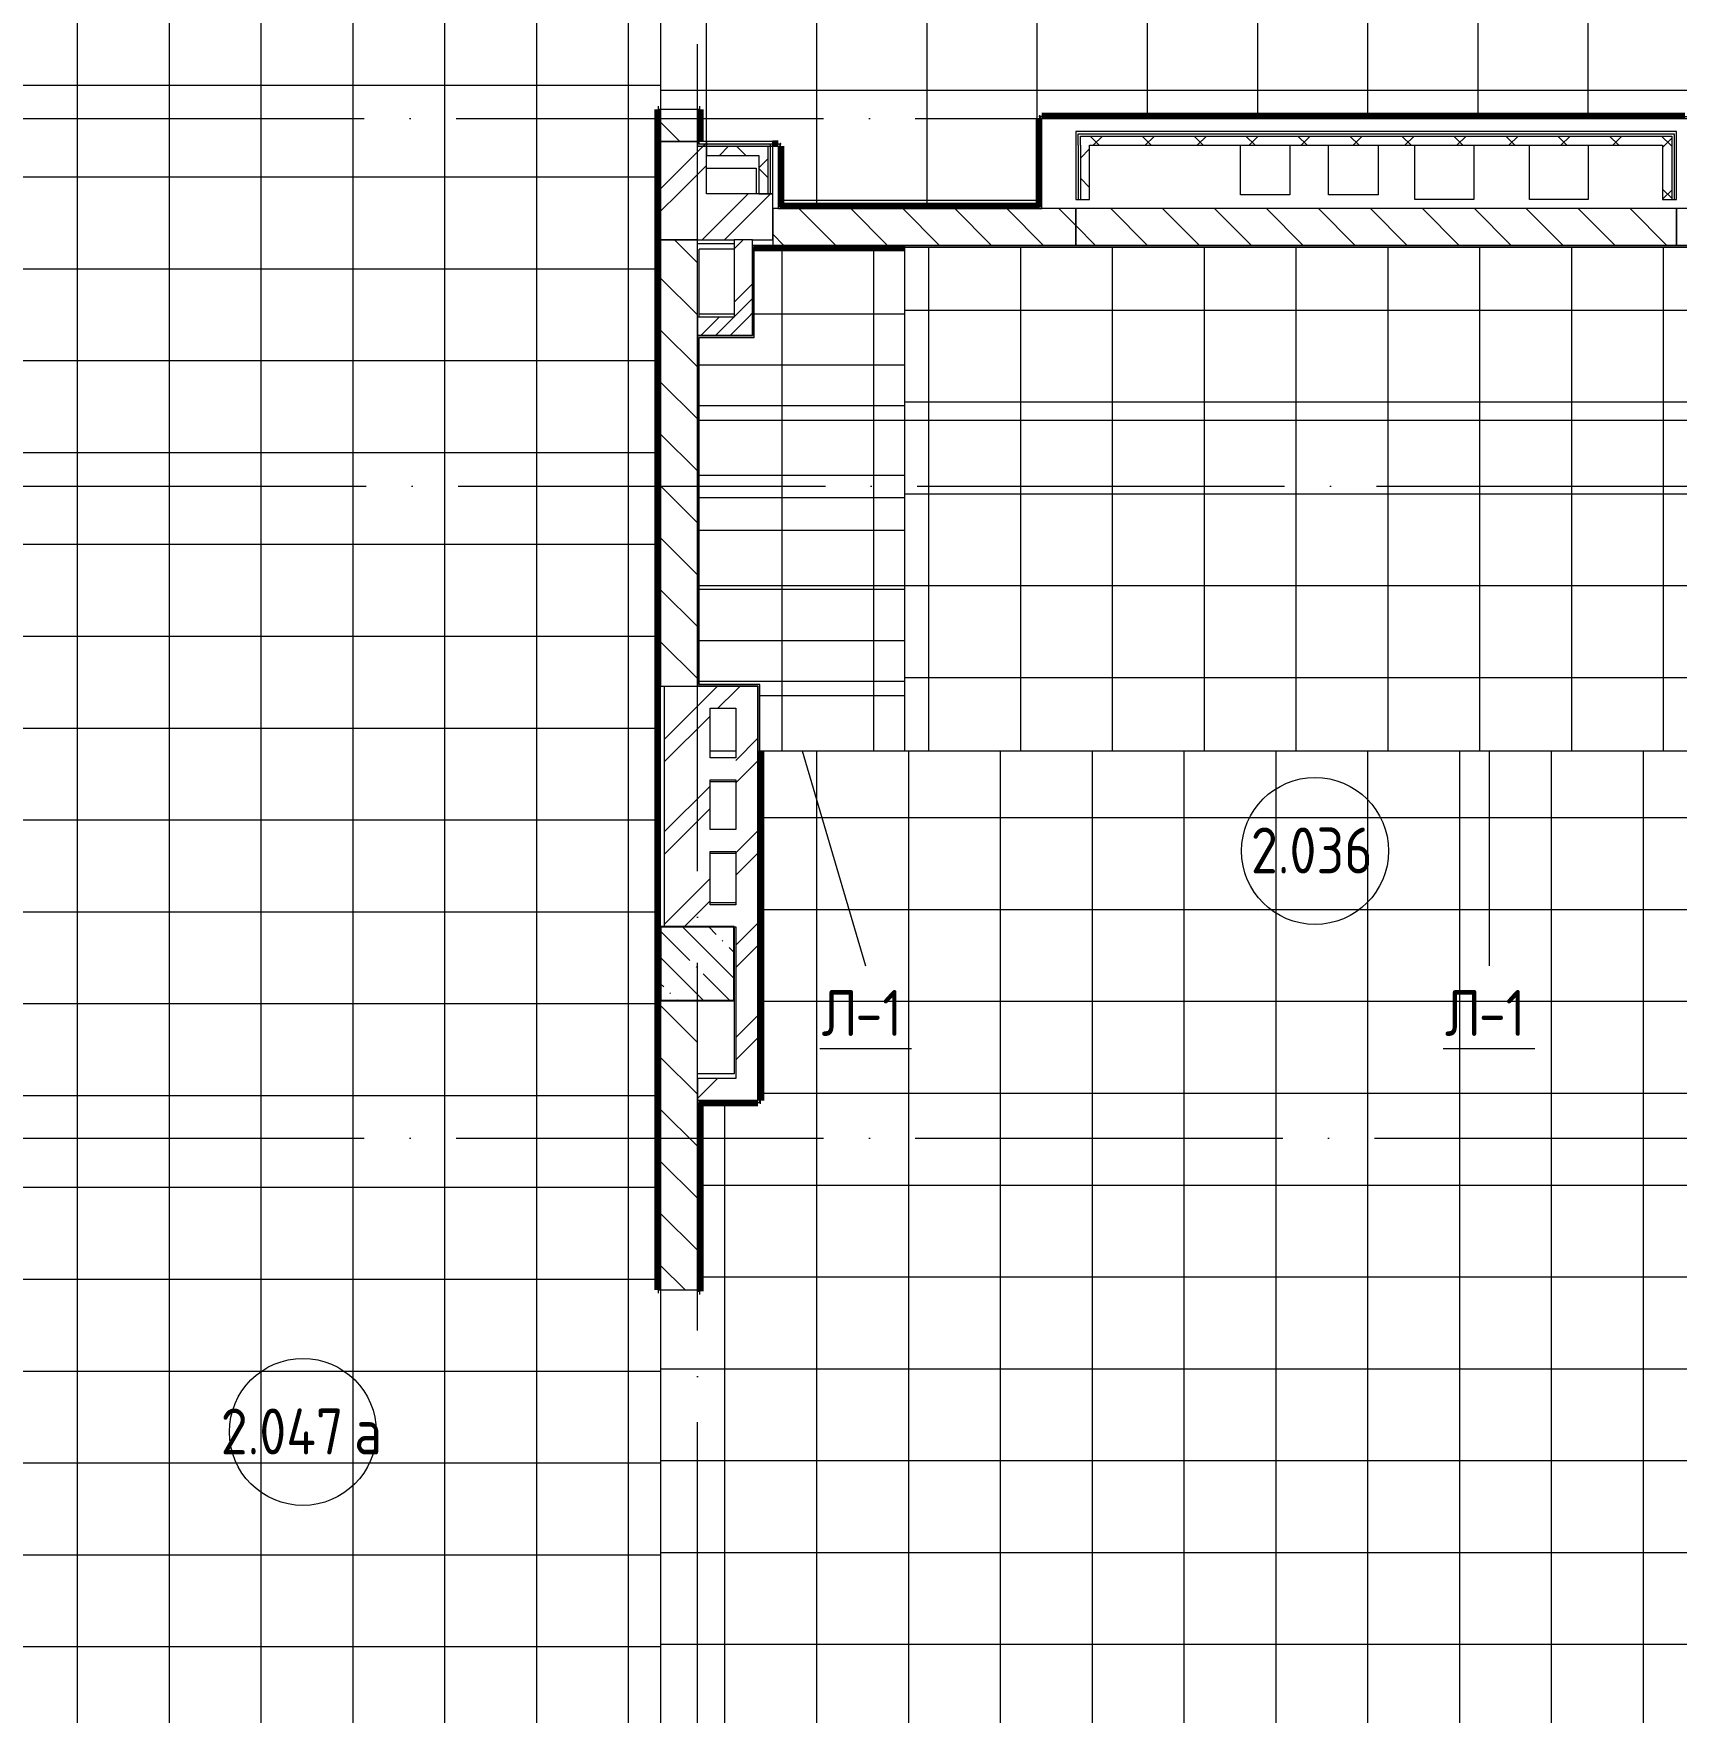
# Model space of a CAD drawing. Header units: millimetres. Extents: x 97 to 214665, y -4577 to 61202.
# Drawn here: x 199134 to 208078, y 36850 to 45988 of the extents above; entities that cross this region are included whole.
import ezdxf

# ---------------------------------------------------------------- set-up
doc = ezdxf.new("R2010")
doc.units = ezdxf.units.MM
doc.linetypes.add('ADSK_Линия сетки', pattern=[2500, 2000, -250, 0, -250])
for name, color, linetype, lineweight in [('A-AREA-____-IDEN', 2, 'Continuous', 20), ('A-FLOR-____-OTLN', 192, 'Continuous', 9), ('A-FLOR-____-PATT', 8, 'Continuous', 9), ('A-ROOF-___-IDEN', 132, 'Continuous', 20), ('A-ROOF-____-OTLN', 132, 'Continuous', 9), ('A-ROOF-____-PATT', 132, 'Continuous', 9), ('A-WALL-____-MCUT', 113, 'Continuous', 9), ('A-WALL-____-PATT', 111, 'Continuous', 9), ('A-WALL-FNSH-MCUT', 113, 'Continuous', 9), ('I-WALL-____-OTLN', 2, 'Continuous', 9), ('S-COLS-____-MCUT', 52, 'Continuous', 9), ('S-COLS-____-OTLN', 52, 'Continuous', 9), ('S-GRID-____-OTLN', 1, 'Continuous', 9)]:
    doc.layers.add(name, color=color, linetype=linetype, lineweight=lineweight)
doc.styles.add('GOST Common', font='GOST_Common.ttf', dxfattribs={"width": 0.9, "height": 250})
pattern_1 = [(135, (0, 0), (-141.42136, -141.42136), [])]
pattern_2 = [(45, (0, 0), (-251.4472, 251.4472), []), (45, (0, 381), (-251.4472, 251.4472), [])]
pattern_3 = [(45, (0, 0), (-141.42136, 141.42136), []), (135, (0, 0), (-141.42136, -141.42136), [])]
pattern_4 = [(45, (0, 0), (-224.5064, 224.5064), []), (45, (79.38, 0), (0, 449.0128), []), (45, (-79.38, 0), (0, 449.0128), [])]
pattern_5 = [(180, (197508.1, 42982.66), (-6e-14, -500), []), (270, (197508.1, 42982.66), (500, 3e-14), [])]
pattern_6 = [(180, (196708.5, 42962.66), (-6e-14, -500), []), (270, (196708.5, 42962.66), (500, 3e-14), [])]

# ---------------------------------------------------------------- blocks, each defined once
blk = doc.blocks.new('BSC_Колонна _Прямоугольная - 400x400-V25-О_АИ_ПП_4_200_Целиком')
at = {"layer": 'S-COLS-____-OTLN', "lineweight": 5}
h = blk.add_hatch(dxfattribs=at)
h.set_pattern_fill('FP_60', color=256, style=0, pattern_type=2)
h.set_pattern_definition([(135, (-145250, -40925), (-142.56192, -142.56192), []), (135, (-145107.44, -40925), (-142.56192, -142.56192), [252.016, -50.403, 3.353, -47.05])])
h.paths.add_polyline_path([(-200, -200), (200, -200), (200, 200), (-200, 200)])
at = {"layer": 'S-COLS-____-MCUT', "color": 130, "lineweight": 25}
for p, q in [((200, 200), (-200, 200)), ((-200, 200), (-200, -200)), ((200, -200), (200, 200)), ((-200, -200), (200, -200))]:
    blk.add_line(p, q, dxfattribs=at)
blk = doc.blocks.new('0083_СОШ675_АР_R22_rvt-1-О_АИ_ПП_4_200_Целиком')
at = {"layer": 'A-WALL-____-PATT', "lineweight": 5}
h = blk.add_hatch(dxfattribs=at)
h.set_pattern_fill('FP_8', color=10, style=0, pattern_type=2)
h.set_pattern_definition(pattern_1)
h.paths.add_polyline_path([(145050, 45400), (145250, 45400), (145250, 45575), (145050, 45575)])
h.paths.add_polyline_path([(145250, 46825), (145250, 47325), (145050, 47325), (145050, 46825), (145138.8, 46825)])
h = blk.add_hatch(dxfattribs=at)
h.set_pattern_fill('FP_20', color=252, style=0, pattern_type=2)
h.set_pattern_definition(pattern_3)
h.paths.add_polyline_path([(150555, 45380), (150555, 45430), (147335, 45430), (147335, 45380), (150505, 45380)])
h = blk.add_hatch(dxfattribs=at)
h.set_pattern_fill('FP_11', color=10, style=0, pattern_type=2)
h.set_pattern_definition(pattern_2)
h.paths.add_polyline_path([(145300, 45115), (145300, 45400), (145050, 45400), (145050, 45115), (145138.8, 45115)])
h = blk.add_hatch(dxfattribs=at)
h.set_pattern_fill('FP_20', color=252, style=0, pattern_type=2)
h.set_pattern_definition(pattern_3)
h.paths.add_polyline_path([(145585, 45325), (145585, 45375), (145300, 45375), (145300, 45325)])
h = blk.add_hatch(dxfattribs=at)
h.set_pattern_fill('FP_20', color=252, style=0, pattern_type=2)
h.set_pattern_definition(pattern_3)
h.paths.add_polyline_path([(145622, 45115), (145635, 45115), (145635, 45375), (145585, 45375), (145585, 45115)])
h = blk.add_hatch(dxfattribs=at)
h.set_pattern_fill('FP_20', color=252, style=0, pattern_type=2)
h.set_pattern_definition(pattern_3)
h.paths.add_polyline_path([(147385, 45085), (147385, 45380), (147335, 45380), (147335, 45085)])
h = blk.add_hatch(dxfattribs=at)
h.set_pattern_fill('FP_20', color=252, style=0, pattern_type=2)
h.set_pattern_definition(pattern_3)
h.paths.add_polyline_path([(150555, 45085), (150555, 45380), (150505, 45380), (150505, 45085)])
h = blk.add_hatch(dxfattribs=at)
h.set_pattern_fill('FP_11', color=10, style=0, pattern_type=2)
h.set_pattern_definition(pattern_2)
h.paths.add_polyline_path([(145660, 44865), (145660, 45115), (145050, 45115), (145050, 44865), (145622, 44865)])
h = blk.add_hatch(dxfattribs=at)
h.set_pattern_fill('FP_8', color=10, style=0, pattern_type=2)
h.set_pattern_definition(pattern_1)
h.paths.add_polyline_path([(145660, 44835), (147310, 44835), (147310, 45035), (145660, 45035)])
h = blk.add_hatch(dxfattribs=at)
h.set_pattern_fill('FP_8', color=10, style=0, pattern_type=2)
h.set_pattern_definition(pattern_1)
h.paths.add_polyline_path([(150580, 44835), (150580, 45035), (147310, 45035), (147310, 44835), (149970.6, 44835)])
h = blk.add_hatch(dxfattribs=at)
h.set_pattern_fill('FP_8', color=10, style=0, pattern_type=2)
h.set_pattern_definition(pattern_1)
h.paths.add_polyline_path([(145070, 42435), (145250, 42435), (145250, 44865), (145050, 44865), (145050, 42435)])
h = blk.add_hatch(dxfattribs=at)
h.set_pattern_fill('FP_15', color=10, style=0, pattern_type=2)
h.set_pattern_definition(pattern_4)
h.paths.add_polyline_path([(145450, 44445), (145550, 44445), (145550, 44865), (145450, 44865), (145450, 44727.3)])
h = blk.add_hatch(dxfattribs=at)
h.set_pattern_fill('FP_15', color=10, style=0, pattern_type=2)
h.set_pattern_definition(pattern_4)
h.paths.add_polyline_path([(145250, 44345), (145550, 44345), (145550, 44445), (145250, 44445)])
h = blk.add_hatch(dxfattribs=at)
h.set_pattern_fill('FP_11', color=10, style=0, pattern_type=2)
h.set_pattern_definition(pattern_2)
h.paths.add_polyline_path([(145320, 42315), (145460, 42315), (145460, 42435), (145070, 42435), (145070, 42315), (145138.8, 42315)])
h = blk.add_hatch(dxfattribs=at)
h.set_pattern_fill('FP_11', color=10, style=0, pattern_type=2)
h.set_pattern_definition(pattern_2)
h.paths.add_polyline_path([(145460, 40180), (145580, 40180), (145580, 42435), (145460, 42435), (145460, 40300)])
h = blk.add_hatch(dxfattribs=at)
h.set_pattern_fill('FP_11', color=10, style=0, pattern_type=2)
h.set_pattern_definition(pattern_2)
h.paths.add_polyline_path([(145138.8, 41245), (145320, 41245), (145320, 42315), (145070, 42315), (145070, 41245)])
h = blk.add_hatch(dxfattribs=at)
h.set_pattern_fill('FP_11', color=10, style=0, pattern_type=2)
h.set_pattern_definition(pattern_2)
h.paths.add_polyline_path([(145460, 41535), (145460, 41655), (145320, 41655), (145320, 41535)])
h = blk.add_hatch(dxfattribs=at)
h.set_pattern_fill('FP_11', color=10, style=0, pattern_type=2)
h.set_pattern_definition(pattern_2)
h.paths.add_polyline_path([(145138.8, 41125), (145460, 41125), (145460, 41245), (145070, 41245), (145070, 41125)])
h = blk.add_hatch(dxfattribs=at)
h.set_pattern_fill('FP_8', color=10, style=0, pattern_type=2)
h.set_pattern_definition(pattern_1)
h.paths.add_polyline_path([(145250, 36225), (145250, 36650), (145050, 36650), (145050, 36225), (145138.8, 36225)])
h.paths.add_polyline_path([(145138.8, 39150), (145250, 39150), (145250, 40725), (145050, 40725), (145050, 39150)])
h = blk.add_hatch(dxfattribs=at)
h.set_pattern_fill('FP_11', color=10, style=0, pattern_type=2)
h.set_pattern_definition(pattern_2)
h.paths.add_polyline_path([(145460, 40180), (145460, 40300), (145250, 40300), (145250, 40180)])
at = {"layer": 'A-FLOR-____-OTLN', "color": 90}
for p, q in [((148206, 45110), (148206, 45380)), ((148476, 45380), (148476, 45110)), ((148686, 45110), (148686, 45380)), ((148956, 45380), (148956, 45110)), ((149156.3, 45085), (149156.3, 45380)), ((149476.3, 45380), (149476.3, 45085)), ((149780, 45085), (149780, 45380)), ((150100, 45380), (150100, 45085)), ((145300, 45255), (145570, 45255)), ((145570, 45255), (145570, 45115)), ((148476, 45110), (148206, 45110)), ((148956, 45110), (148686, 45110)), ((149476.3, 45085), (149156.3, 45085)), ((150100, 45085), (149780, 45085)), ((145250, 44845), (145449.8, 44845)), ((145449.8, 44845), (145449.8, 44813.8)), ((145320, 41916), (145460, 41916)), ((145320, 41526), (145460, 41526)), ((145460, 41256), (145320, 41256)), ((145250.2, 40325), (145250.2, 40725)), ((145450, 40725), (145450, 40325)), ((145450, 40325), (145250.2, 40325))]:
    blk.add_line(p, q, dxfattribs=at)
at = {"layer": 'A-WALL-____-MCUT', "color": 50, "lineweight": 13}
for p, q in [((145050, 45575), (145050, 45400)), ((145250, 45575), (145050, 45575)), ((145250, 45400), (145250, 45575)), ((147335, 45380), (147335, 45430)), ((147335, 45430), (150555, 45430)), ((150555, 45430), (150555, 45380)), ((145300, 45400), (145050, 45400)), ((145050, 45400), (145050, 45115)), ((145050, 45400), (145250, 45400)), ((145300, 45115), (145300, 45400)), ((145300, 45375), (145300, 45325)), ((145300, 45375), (145585, 45375)), ((145585, 45375), (145635, 45375)), ((145635, 45115), (145635, 45375)), ((147335, 45380), (147335, 45085)), ((147385, 45085), (147385, 45380)), ((147385, 45380), (150505, 45380)), ((150505, 45380), (150505, 45085)), ((150555, 45380), (150555, 45085)), ((145300, 45325), (145585, 45325)), ((145585, 45325), (145585, 45115)), ((145050, 45115), (145050, 44865)), ((145660, 45115), (145300, 45115)), ((145585, 45115), (145635, 45115)), ((145660, 44865), (145660, 45115)), ((147335, 45085), (147385, 45085)), ((150505, 45085), (150555, 45085)), ((147310, 45035), (145660, 45035)), ((145660, 45035), (145660, 44835)), ((147310, 44835), (147310, 45035)), ((150580, 45035), (147310, 45035)), ((147310, 45035), (147310, 44835)), ((152750, 45035), (150580, 45035)), ((150580, 45035), (150580, 44835)), ((150580, 44835), (150580, 45035)), ((145050, 44865), (145050, 42435)), ((145250, 44865), (145050, 44865)), ((145050, 44865), (145450, 44865)), ((145250, 44445), (145250, 44865)), ((145450, 44865), (145450, 44445)), ((145550, 44865), (145660, 44865)), ((145550, 44445), (145550, 44865)), ((145660, 44835), (147310, 44835)), ((147310, 44835), (150580, 44835)), ((150580, 44835), (152750, 44835)), ((145450, 44445), (145250, 44445)), ((145550, 44345), (145550, 44445)), ((145250, 42435), (145250, 44345)), ((145250, 44345), (145550, 44345)), ((145050, 42435), (145070, 42435)), ((145070, 42435), (145070, 42315)), ((145460, 42435), (145250, 42435)), ((145580, 42435), (145460, 42435)), ((145580, 40180), (145580, 42435)), ((145070, 42315), (145070, 41245)), ((145320, 42045), (145320, 42315)), ((145320, 42315), (145460, 42315)), ((145460, 42315), (145460, 42045)), ((145460, 42045), (145320, 42045)), ((145320, 41655), (145320, 41925)), ((145320, 41925), (145460, 41925)), ((145460, 41925), (145460, 41655)), ((145460, 41655), (145320, 41655)), ((145320, 41245), (145320, 41535)), ((145320, 41535), (145460, 41535)), ((145460, 41535), (145460, 41245)), ((145070, 41245), (145070, 41125)), ((145460, 41245), (145320, 41245)), ((145450, 41125), (145460, 41125)), ((145460, 41125), (145460, 40300)), ((145050, 40725), (145050, 39150)), ((145250, 40300), (145250, 40725)), ((145460, 40300), (145250, 40300)), ((145250, 40180), (145460, 40180)), ((145250, 39150), (145250, 40180)), ((145460, 40180), (145580, 40180)), ((145050, 39150), (145250, 39150))]:
    blk.add_line(p, q, dxfattribs=at)
at = {"layer": 'A-WALL-____-MCUT', "color": 10, "lineweight": 5}
for p, q in [((147322.5, 45430), (147322.5, 45442.5)), ((147322.5, 45442.5), (150567.5, 45442.5)), ((147322.5, 45380), (147322.5, 45430)), ((150567.5, 45442.5), (150567.5, 45430)), ((150567.5, 45430), (150567.5, 45380)), ((145300, 45387.5), (145585, 45387.5)), ((145585, 45387.5), (145635, 45387.5)), ((145635, 45387.5), (145647.5, 45387.5)), ((145647.5, 45115), (145647.5, 45387.5)), ((147322.5, 45380), (147322.5, 45085)), ((150567.5, 45380), (150567.5, 45085)), ((145550, 44865), (145450, 44865)), ((145250, 44445), (145250, 44345)), ((145070, 42435), (145250, 42435)), ((145250, 40300), (145250, 40180))]:
    blk.add_line(p, q, dxfattribs=at)
at = {"layer": 'A-WALL-FNSH-MCUT', "color": 90}
for p, q in [((150580, 45455), (147310, 45455)), ((147310, 45455), (147310, 45442.5)), ((147310, 45442.5), (147310, 45430)), ((147310, 45430), (147310, 45380)), ((150580, 45442.5), (150580, 45455)), ((150580, 45430), (150580, 45442.5)), ((150580, 45380), (150580, 45430)), ((145585, 45400), (145300, 45400)), ((145300, 45400), (145300, 45387.5)), ((145300, 45387.5), (145300, 45375)), ((145635, 45400), (145585, 45400)), ((145647.5, 45400), (145635, 45400)), ((145660, 45400), (145647.5, 45400)), ((145660, 45115), (145660, 45400)), ((147310, 45380), (147310, 45085)), ((150580, 45085), (150580, 45380)), ((145635, 45115), (145647.5, 45115)), ((145647.5, 45115), (145660, 45115)), ((147310, 45085), (147322.5, 45085)), ((147322.5, 45085), (147335, 45085)), ((150555, 45085), (150567.5, 45085)), ((150567.5, 45085), (150580, 45085))]:
    blk.add_line(p, q, dxfattribs=at)
at = {"layer": 'S-COLS-____-OTLN', "color": 90, "lineweight": 9}
blk.add_blockref('BSC_Колонна _Прямоугольная - 400x400-V25-О_АИ_ПП_4_200_Целиком', (145250, 40925), dxfattribs=at)
blk = doc.blocks.new('ADSK_Марка_Помещение_ОдноЗначение - Номер-159740-О_АИ_ПП_4_200_Целиком')
at = {"layer": 'A-AREA-____-IDEN'}
blk.add_circle((0, 0), 4, dxfattribs=at)
blk = doc.blocks.new('ADSK_Марка_Крыша - Типоразмер_ADSK_Марка-153529-О_АИ_ПП_4_200_Целиком')
at = {"layer": 'A-ROOF-___-IDEN'}
blk.add_line((-2.5, 0), (2.5, 0), dxfattribs=at)

msp = doc.modelspace()

# ---------------------------------------------------------------- hatches: boundary and pattern name
at = {"layer": 'A-FLOR-____-PATT'}
h = msp.add_hatch(dxfattribs=at)
h.set_pattern_fill('FP_214', color=256, style=0, pattern_type=2)
h.set_pattern_definition([(270, (198373.1, 41707.5), (500, 3e-14), []), (0, (198373.1, 41707.5), (0, 500), [])])
h.paths.add_polyline_path([(194518.12633, 24640), (195188.114412, 24640), (195188.114412, 24655.000586), (195678.114412, 24655.000586), (195678.114412, 24640.000586), (196348.114412, 24640), (196348.114412, 24655.000586), (196838.114412, 24655.000586), (196838.788908, 24640.000586), (197508.114412, 24640.000586), (197508.114412, 24655.000586), (197948.114412, 24655.000586), (197948.114412, 24650.000586), (197958.114412, 24650.000586), (197958.114412, 24640.000586), (202533.09249, 24640), (202533.09249, 27299.999), (202548.114412, 27299.999), (202548.09249, 29799.999), (202533.09249, 29799.999), (202533.09249, 36649.999414), (202548.09249, 36649.999414), (202548.09249, 58575), (202538.09249, 58575), (202538.09249, 58573.500586), (202548.09249, 58573.500586), (202548.09249, 52424.999414), (202533.09249, 52424.999414), (202533.09249, 58560.000586), (202163.078815, 58560.000586), (202163.078815, 58565.000586), (202153.078815, 58565.000586), (202153.078815, 58575.000586), (202148.078815, 58575.787917), (202148.078815, 58760.000586), (198370.408361, 58760.000586), (198370.408361, 58575.000586), (198365.408361, 58575), (198365.152963, 58565.000586), (198355.408361, 58565.000586), (198354.655855, 58560.000586), (197963.114412, 58560.000586), (197963.114412, 51885.000586), (197948.114412, 51885.263219), (197947.59249, 51885.000586), (197747.59249, 51885.000586), (197747.59249, 50245.000586), (197963.114412, 50245.000586), (197963.114412, 48014.999414), (197948.114412, 48014.999414), (197948.114412, 45814.999414), (197963.114412, 45814.999414), (197963.114412, 39459.99902), (197948.114412, 39459.99902), (197948.114412, 38359.99902), (197963.114412, 38359.99902), (197963.114412, 34724.967838), (197948.114412, 34724.967838), (197948.114412, 33624.967838), (197963.114412, 33624.967838), (197963.114412, 31934.999414), (197748.114412, 31934.999414), (197748.114412, 30434.999414), (197963.114412, 30434.23311), (197963.114412, 27425.000586), (197958.114412, 27425), (197958.114412, 27415.000586), (197948.114412, 27415.000586), (197948.114412, 27410.000586), (194388.114412, 27410.000586), (194388.114412, 27105.119334), (194383.114412, 27105.119334), (194382.200661, 27095.11992), (194373.114412, 27095.11992), (194372.049597, 27090.11992), (194213.09249, 27090.11992), (194213.09249, 27095.11992), (194198.114412, 27094.999414), (194198.114412, 24894.999414), (194213.09249, 24894.999414), (194213.09249, 24655.000586), (194518.114412, 24655.000586), (194518.114412, 24640.000586)])
h.paths.add_polyline_path([(202548.09249, 24640.000586), (202548.113444, 24640.000586), (202548.09249, 24640.013272)])
h.paths.add_polyline_path([(202548.09249, 30925), (202548.114412, 30925), (202548.09249, 31024.996602)])
h.paths.add_polyline_path([(202548.09249, 39149.999414), (202533.09249, 39149.999414), (202533.09249, 45574.999), (202548.09249, 45574.999), (202548.09249, 40024.96086)])
h.paths.add_polyline_path([(202538.09249, 46824.999), (202533.09249, 46824.999), (202533.09249, 49924.999414), (202548.09249, 49924.999414), (202548.09249, 46824.999)])
h = msp.add_hatch(dxfattribs=at)
h.set_pattern_fill('FP_205', color=256, style=0, pattern_type=2)
h.set_pattern_definition([(90, (206398.1, 46280), (-600, 4e-14), []), (180, (206398.1, 46280), (-7e-14, -600), [])])
h.paths.add_polyline_path([(208191.09549, 45049.133836), (210033.09249, 45049.133836), (210033.09249, 45440.999414), (210038.09249, 45441.436013), (210038.09249, 45451), (210048.09249, 45451), (210048.09249, 45456), (210233.114412, 45456), (210233.114412, 47310.000586), (210048.09249, 47310.000586), (210048.09249, 47315.000586), (210038.09249, 47315.644384), (210038.09249, 47325.000586), (210033.09249, 47325), (210033.09249, 47510.000586), (204623.114412, 47510.000586), (204623.114412, 47525), (203373.114412, 47525), (203373.114412, 47520.000586), (203378.114412, 47520.000586), (203378.114412, 47510.000586), (203373.114412, 47510.000586), (203373.114412, 47505.000586), (203068.114412, 47505.000586), (203068.114412, 46815.000586), (203063.114412, 46815.000586), (203063.114412, 46810.000586), (203053.114412, 46810.000586), (203053.114412, 46815.000586), (203048.114412, 46815.000586), (203048.114412, 46810.000586), (202813.114412, 46810.000586), (202813.114412, 46824.999414), (202548.114412, 46824.999), (202548.114412, 45574.999), (202763.114412, 45574.999), (202763.114412, 45400), (203158.114412, 45400), (203158.114412, 45390), (203188.09249, 45390), (203188.09249, 45385), (203198.09249, 45385), (203198.09249, 45375), (203203.09249, 45375), (203203.09249, 45050), (204609.114412, 45050), (204609.114412, 45525.000586), (204614.114412, 45525.000586), (204614.114412, 45535.000586), (204624.114412, 45535.000586), (204624.114412, 45540.000586), (208124.114412, 45540.000586), (208124.114412, 45535.000586), (208134.114412, 45534.355616), (208134.114412, 45525.000586), (208139.114412, 45524.345103), (208139.114412, 45049.133836)])
h = msp.add_hatch(dxfattribs=at)
h.set_pattern_fill('FP_203', color=256, style=0, pattern_type=2)
h.set_pattern_definition([(180, (206398.1, 33720), (-6e-14, -500), []), (270, (206398.1, 33720), (500, 3e-14), [])])
h.paths.add_polyline_path([(203378.131409, 25344.999414), (204628.114412, 25344.999414), (204628.114412, 25360), (210233.09249, 25360), (210233.09249, 26410.000586), (210048.114412, 26410.000586), (210047.664986, 26415.000586), (210038.114412, 26415.000586), (210038.114412, 26425.000586), (210033.114412, 26425.859577), (210033.114412, 26625.001172), (210026.09249, 26625.001172), (210026.09249, 27400.11992), (210031.09249, 27400.11992), (210031.09249, 27410.11992), (210041.09249, 27410.11992), (210041.09249, 27415.11992), (210233.114412, 27415.11992), (210233.114412, 30910.000586), (210048.114412, 30910.000586), (210048.11435, 30915.000586), (210038.114412, 30915.000586), (210038.114412, 30925.000586), (210033.114412, 30925), (210033.114412, 31325.239253), (210038.114412, 31325.239253), (210038.114412, 31335.239253), (210048.114412, 31335.239253), (210048.857733, 31340.239253), (210233.114412, 31340.239253), (210233.114412, 35410.316132), (210041.114412, 35410.316132), (210041.114412, 35415.316132), (210031.114412, 35415.316132), (210031.114412, 35425.316132), (210026.114412, 35425.316132), (210026.114412, 36235.239253), (210031.114412, 36231.90592), (210031.114412, 36235.239253), (210041.114412, 36235.239253), (210041.114412, 36240.239253), (210233.09249, 36240.239253), (210233.09249, 40310.120506), (210041.114412, 40310.120506), (210041.114412, 40315.120506), (210031.114412, 40315.120506), (210031.114412, 40325.120506), (210026.114412, 40325.120506), (210026.114412, 41140.239253), (210233.09249, 41140.239253), (210233.09249, 42083.999414), (203093.114412, 42083.999414), (203093.114412, 40179.999414), (203088.114412, 40179.999414), (203088.114412, 40170), (203078.114412, 40170), (203078.114412, 40165), (202763.09249, 40165), (202763.09249, 39143), (202748.09249, 39143), (202748.09249, 39149.999414), (202548.114412, 39149.999414), (202548.433901, 36649.999414), (202748.114412, 36649.999414), (202748.114412, 36643), (202763.09249, 36643), (202763.09249, 36240.032748), (203078.09249, 36240.032748), (203078.114412, 36235.032748), (203088.09249, 36235.032748), (203088.09249, 36225.032748), (203093.09249, 36225), (203093.09249, 34525), (203088.09249, 34525), (203088.09249, 34515.000586), (203078.09249, 34515.000586), (203078.09249, 34510.000586), (202763.114412, 34510.000586), (202763.114412, 33190.001172), (203078.114412, 33190.001172), (203078.114412, 33185.001172), (203088.114998, 33185.001172), (203088.114412, 33175.001172), (203093.114412, 33175.000586), (203093.114412, 31900.000586), (203112.114412, 31900.000586), (203112.114412, 30299.000586), (203107.114412, 30299.000586), (203107.114412, 30294.000586), (203112.114412, 30294.000586), (203112.114412, 30284.000586), (203107.114412, 30284.000586), (203107.114412, 30279.000586), (202768.114412, 30279.000586), (202768.114412, 29799.999), (202763.114412, 29799.999), (202763.114412, 29794.999), (202753.114412, 29794.999), (202753.114412, 29799.999), (202748.114412, 29800.282425), (202748.114412, 30299.000586), (202747.927246, 30299.000586), (202747.927246, 29799.999), (202548.114412, 29799.999), (202548.114412, 27299.999), (202747.927246, 27299.999), (202748.114412, 27299.999), (202763.114412, 27299.999), (202763.114412, 26840.000586), (203078.114412, 26840.000586), (203078.114412, 26835.000586), (203088.114412, 26835.000586), (203088.114412, 26825.000586), (203093.114412, 26824.139165), (203093.114412, 25360), (203378.114412, 25360), (203378.114412, 25345)])
h.paths.add_polyline_path([(210048.114412, 35825), (210048.114412, 36225), (210041.114412, 36225), (210041.114412, 35825)])
at = {"layer": 'A-ROOF-____-PATT'}
h = msp.add_hatch(dxfattribs=at)
h.set_pattern_fill('FP_226', color=256, style=0, pattern_type=2)
h.set_pattern_definition(pattern_6)
h.paths.add_polyline_path([(202948.114998, 44183.999414), (203877.667487, 44183.999414), (203877.667487, 44813.847918), (203057.905324, 44813.847918), (203057.905324, 44333.999414), (202758.09249, 44333.999414), (202758.09249, 44183.999414)])
h.paths.add_polyline_path([(202948.114998, 44444.999414), (202948.114998, 44813.847918), (202758.09249, 44813.847918), (202758.09249, 44444.999414)])
h = msp.add_hatch(dxfattribs=at)
h.set_pattern_fill('FP_225', color=256, style=0, pattern_type=2)
h.set_pattern_definition(pattern_5)
h.paths.add_polyline_path([(210238.09249, 43883.999414), (210238.09249, 44824.847918), (203877.667487, 44824.847918), (203877.667487, 43883.999414), (208435.027453, 43883.999414)])
h = msp.add_hatch(dxfattribs=at)
h.set_pattern_fill('FP_226', color=256, style=0, pattern_type=2)
h.set_pattern_definition(pattern_6)
h.paths.add_polyline_path([(203877.667487, 43883.999414), (203877.667487, 44183.999414), (202758.09249, 44183.999414), (202758.09249, 43883.999414)])
h = msp.add_hatch(dxfattribs=at)
h.set_pattern_fill('FP_226', color=256, style=0, pattern_type=2)
h.set_pattern_definition(pattern_6)
h.paths.add_polyline_path([(202758.09249, 43583.999414), (203877.667487, 43583.999414), (203877.667487, 43883.999414), (202758.09249, 43883.999414)])
h = msp.add_hatch(dxfattribs=at)
h.set_pattern_fill('FP_225', color=256, style=0, pattern_type=2)
h.set_pattern_definition(pattern_5)
h.paths.add_polyline_path([(210238.09249, 42983.999414), (210238.09249, 43883.999414), (203877.667487, 43883.999414), (203877.667487, 42983.999414), (208435.027453, 42983.999414)])
h = msp.add_hatch(dxfattribs=at)
h.set_pattern_fill('FP_226', color=256, style=0, pattern_type=2)
h.set_pattern_definition(pattern_6)
h.paths.add_polyline_path([(202758.09249, 43283.999414), (203877.667487, 43283.999414), (203877.667487, 43583.999414), (202758.09249, 43583.999414)])
h = msp.add_hatch(dxfattribs=at)
h.set_pattern_fill('FP_226', color=256, style=0, pattern_type=2)
h.set_pattern_definition(pattern_6)
h.paths.add_polyline_path([(203297.059156, 42983.999414), (203877.667487, 42983.999414), (203877.667487, 43283.999414), (202758.09249, 43283.999414), (202758.09249, 42983.999414)])
h = msp.add_hatch(dxfattribs=at)
h.set_pattern_fill('FP_226', color=256, style=0, pattern_type=2)
h.set_pattern_definition(pattern_6)
h.paths.add_polyline_path([(203603.261393, 42683.999414), (203877.667487, 42683.999414), (203877.667487, 42983.999414), (202758.09249, 42983.999414), (202758.09249, 42683.999414), (202997.059156, 42683.999414)])
h = msp.add_hatch(dxfattribs=at)
h.set_pattern_fill('FP_225', color=256, style=0, pattern_type=2)
h.set_pattern_definition(pattern_5)
h.paths.add_polyline_path([(210238.09249, 42083.999414), (210238.09249, 42983.999414), (203877.667487, 42983.999414), (203877.667487, 42083.999414), (208435.027453, 42083.999414)])
h = msp.add_hatch(dxfattribs=at)
h.set_pattern_fill('FP_226', color=256, style=0, pattern_type=2)
h.set_pattern_definition(pattern_6)
h.paths.add_polyline_path([(203603.261393, 42383.999414), (203877.667487, 42383.999414), (203877.667487, 42683.999414), (202758.09249, 42683.999414), (202758.09249, 42445.032748), (203088.114412, 42445.000586), (203088.114412, 42383.999414), (203120.075692, 42383.999414)])
h = msp.add_hatch(dxfattribs=at)
h.set_pattern_fill('FP_226', color=256, style=0, pattern_type=2)
h.set_pattern_definition(pattern_6)
h.paths.add_polyline_path([(203088.114412, 42083.999414), (203877.667487, 42083.999414), (203877.667487, 42383.999414), (203088.114412, 42383.999414)])
h.paths.add_polyline_path([(202818.09249, 42083.999414), (202958.114412, 42083.999414), (202958.114412, 42315.000586), (202818.09249, 42315.000586), (202818.09249, 42174.978664)])
at = {"layer": 'A-WALL-____-PATT'}
h = msp.add_hatch(color=7, dxfattribs=at)
h.paths.add_polyline_path([(202538.09249, 26025.000586), (202548.09249, 26025.000586), (202548.09249, 27299.999), (202538.09249, 27299.999)])
h.paths.add_polyline_path([(202548.09249, 29799.999), (202548.09249, 36649.999414), (202538.09249, 36649.999414), (202538.09249, 29799.999)])
h.paths.add_polyline_path([(202548.09249, 39149.999414), (202548.09249, 45574.999), (202538.09249, 45574.999), (202538.09249, 39149.999414)])
h.paths.add_polyline_path([(202548.09249, 46824.999), (202548.09249, 49924.999414), (202538.09249, 49924.999414), (202538.09249, 46824.999)])
h.paths.add_polyline_path([(202548.09249, 52424.999414), (202548.09249, 58573.500586), (202538.09249, 58573.500586), (202538.09249, 52424.999414)])
for points in [[(202758.114412, 45375), (202758.114412, 45574.999), (202748.114412, 45574.999), (202748.114412, 45375)], [(204614.114412, 45045), (204624.114412, 45045), (204624.114412, 45535.000586), (204614.114412, 45535.000586), (204614.114412, 45450.14613)], [(208124.114412, 45525.000586), (208134.114412, 45525.000586), (208134.114412, 45535.000586), (204624.114412, 45535.000586), (204624.114412, 45525.000586), (207468.674241, 45525.000586)], [(203188.09249, 45375), (203198.09249, 45375), (203198.09249, 45385), (202758.114412, 45385), (202758.114412, 45375), (203120.075692, 45375)], [(203198.09249, 45035), (203198.09249, 45375), (203188.09249, 45375), (203188.09249, 45035)], [(204624.114412, 45035), (204624.114412, 45045), (203198.09249, 45045), (203198.09249, 45035), (204569.614605, 45035)], [(210238.09249, 44824.847918), (210248.09249, 44824.847918), (210248.09249, 44834.847918), (203047.905324, 44834.847918), (203047.905324, 44824.847918), (209884.566367, 44824.847918)], [(203057.905324, 44333.999414), (203057.905324, 44824.847918), (203047.905324, 44824.847918), (203047.905324, 44333.999414)], [(202748.09249, 42435.032748), (202758.09249, 42435.032748), (202758.09249, 44343.999414), (202748.09249, 44343.999414), (202748.09249, 42558.562657)], [(203047.905324, 44333.999414), (203047.905324, 44343.999414), (202758.09249, 44343.999414), (202758.09249, 44333.999414)], [(203078.114412, 42435.032748), (203078.114412, 42445.032748), (202758.09249, 42445.032748), (202758.09249, 42435.032748)], [(203078.114412, 40180), (203088.114412, 40180), (203088.114412, 42445.032748), (203078.114412, 42445.032748), (203078.114412, 40389.875052)], [(202758.09249, 40170), (203088.114412, 40170), (203088.114412, 40180), (202758.09249, 40180)]]:
    msp.add_hatch(color=7, dxfattribs=at).paths.add_polyline_path(points)
h = msp.add_hatch(color=7, dxfattribs=at)
h.paths.add_polyline_path([(202758.09249, 36225.032748), (202758.09249, 36643), (202748.09249, 36643), (202748.09249, 36225.032748)])
h.paths.add_polyline_path([(202748.09249, 39143), (202758.09249, 39143), (202758.09249, 40180), (202748.09249, 40180)])

# ---------------------------------------------------------------- linework, layer by layer
at = {"layer": 'A-FLOR-____-OTLN'}
for p, q in [((202548.114412, 46824.999), (202548.114412, 45574.999)), ((202548.114412, 39149.999414), (202548.114412, 36649.999414))]:
    msp.add_line(p, q, dxfattribs=at)
at = {"layer": 'A-ROOF-___-IDEN'}
for p, q in [((203317.879989, 42083.999414), (203664.258459, 40913.999414)), ((207057.879989, 42083.999414), (207057.879989, 40913.999414))]:
    msp.add_line(p, q, dxfattribs=at)
at = {"layer": 'A-ROOF-____-OTLN'}
for p, q in [((202758.09249, 44444.999414), (202758.09249, 44813.847918)), ((202948.114998, 44813.847918), (202758.09249, 44813.847918)), ((203877.667487, 44813.847918), (203057.676562, 44813.847918)), ((203877.667487, 42083.999414), (203877.667487, 44824.847918)), ((202758.09249, 44183.999414), (203877.667487, 44183.999414)), ((202758.09249, 43883.999414), (210238.09249, 43883.999414)), ((202758.09249, 43583.999414), (203877.667487, 43583.999414)), ((202758.09249, 43283.999414), (203877.667487, 43283.999414)), ((202758.09249, 42983.999414), (210238.09249, 42983.999414)), ((202758.09249, 42683.999414), (203877.667487, 42683.999414)), ((203088.114412, 42383.999414), (203877.667487, 42383.999414)), ((202818.09249, 42083.999414), (202958.114412, 42083.999414)), ((203088.114412, 42083.999414), (210238.09249, 42083.999414))]:
    msp.add_line(p, q, dxfattribs=at)
at = {"layer": 'A-WALL-____-MCUT', "color": 7}
for p, q in [((202538.09249, 45574.999), (202538.09249, 39149.999414)), ((202548.09249, 45574.999), (202538.09249, 45574.999)), ((202548.09249, 41125), (202548.09249, 45574.999)), ((202758.114412, 45574.999), (202748.114412, 45574.999)), ((202748.114412, 45574.999), (202748.114412, 45375)), ((202758.114412, 45385), (202758.114412, 45574.999)), ((204614.114412, 45535.000586), (204614.114412, 45045)), ((208134.114412, 45535.000586), (204614.114412, 45535.000586)), ((204624.114412, 45035), (204624.114412, 45525.000586)), ((204624.114412, 45525.000586), (208124.114412, 45525.000586)), ((202748.114412, 45375), (203188.09249, 45375)), ((203198.09249, 45385), (202758.114412, 45385)), ((203188.09249, 45375), (203188.09249, 45035)), ((203198.09249, 45045), (203198.09249, 45385)), ((203188.09249, 45035), (204624.114412, 45035)), ((204614.114412, 45045), (203198.09249, 45045)), ((210248.09249, 44834.847918), (203047.905324, 44834.847918)), ((203047.905324, 44834.847918), (203047.905324, 44343.999414)), ((203047.905324, 44824.847918), (210248.09249, 44824.847918)), ((203057.905324, 44333.999414), (203057.905324, 44824.847918)), ((202748.09249, 44343.999414), (202748.09249, 42435.032748)), ((203047.905324, 44343.999414), (202748.09249, 44343.999414)), ((202758.09249, 42445.032748), (202758.09249, 44333.999414)), ((202758.09249, 44333.999414), (203057.905324, 44333.999414)), ((202748.09249, 42435.032748), (203078.114412, 42435.032748)), ((203088.114412, 42445.032748), (202758.09249, 42445.032748)), ((203078.114412, 42435.032748), (203078.114412, 40180)), ((203088.114412, 40170), (203088.114412, 42445.032748)), ((202548.09249, 39149.999414), (202548.09249, 40725)), ((202748.09249, 40180), (202748.09249, 39143)), ((203078.114412, 40180), (202748.09249, 40180)), ((202758.09249, 39143), (202758.09249, 40170)), ((202758.09249, 40170), (203088.114412, 40170)), ((202538.09249, 39149.999414), (202548.09249, 39149.999414)), ((202748.09249, 39143), (202758.09249, 39143))]:
    msp.add_line(p, q, dxfattribs=at)
at = {"layer": 'I-WALL-____-OTLN', "color": 5, "lineweight": 90}
for p, q in [((202533.09249, 39149.999414), (202533.09249, 45574.999)), ((202538.09249, 45574.999), (202533.09249, 45574.999)), ((203877.667487, 44819.847918), (203057.905324, 44819.847918)), ((203062.905324, 44824.854872), (203062.905324, 44813.847918)), ((203093.114412, 42083.999414), (203093.114412, 40180)), ((203078.114412, 40165), (202758.043805, 40165)), ((202763.09249, 40170), (202763.09249, 39143)), ((203078.114412, 40165), (203078.114412, 40170)), ((203088.114412, 40180), (203093.114412, 40180)), ((202533.09249, 39149.999414), (202538.09249, 39149.999414)), ((202758.09249, 39143), (202763.09249, 39143))]:
    msp.add_line(p, q, dxfattribs=at)
at = {"layer": 'I-WALL-____-OTLN', "color": 1, "lineweight": 90}
for p, q in [((202763.114412, 45574.999), (202758.114412, 45574.999)), ((202763.114412, 45574.999), (202763.114412, 45400)), ((204609.114412, 45050), (204609.114412, 45525.000586)), ((204614.114412, 45525.000586), (204609.114412, 45525.000586)), ((204624.114412, 45540.000586), (208124.114412, 45540.000586)), ((204624.114412, 45540.000586), (204624.114412, 45535.000586)), ((203158.114412, 45390), (203188.09249, 45390)), ((203188.09249, 45385), (203188.09249, 45390)), ((203203.09249, 45375), (203198.09249, 45375)), ((203203.09249, 45375), (203203.09249, 45045)), ((203197.940975, 45050), (204609.114412, 45050))]:
    msp.add_line(p, q, dxfattribs=at)
at = {"layer": 'S-GRID-____-OTLN', "linetype": 'ADSK_Линия сетки'}
for p, q in [((202748.115412, -3572.657751), (202748.115412, 61202.00513)), ((53928.563196, 45525.000586), (213846.668489, 45525.000586)), ((53939.102261, 43525.000586), (213846.668489, 43525.000586)), ((53928.563196, 39975.000586), (213846.668489, 39975.000586))]:
    msp.add_line(p, q, dxfattribs=at)

# ---------------------------------------------------------------- block references
at = {"color": 250, "lineweight": 5}
msp.add_blockref('0083_СОШ675_АР_R22_rvt-1-О_АИ_ПП_4_200_Целиком', (57498.114412, 0), dxfattribs=at)
at = {"layer": 'A-AREA-____-IDEN', "xscale": 99.99999999999993, "yscale": 99.99999999999993, "zscale": 99.99999999999993}
for p in [(206110.633636, 41538.667517), (200600.526525, 38376.266224)]:
    msp.add_blockref('ADSK_Марка_Помещение_ОдноЗначение - Номер-159740-О_АИ_ПП_4_200_Целиком', p, dxfattribs=at)
at = {"layer": 'A-ROOF-___-IDEN', "xscale": 99.99999999999993, "yscale": 99.99999999999993, "zscale": 99.99999999999993}
for p in [(203664.258459, 40463.999414), (207057.879989, 40463.999414)]:
    msp.add_blockref('ADSK_Марка_Крыша - Типоразмер_ADSK_Марка-153529-О_АИ_ПП_4_200_Целиком', p, dxfattribs=at)

# ---------------------------------------------------------------- texts
at = {"layer": 'A-AREA-____-IDEN', "lineweight": 9, "char_height": 250, "attachment_point": 1, "style": 'GOST Common'}
for s, insert, width in [('2.036', (205761.426378, 41666.392589), 858.6073125), ('2.047', (200153.219267, 38503.991296), 880.252875), ('\\fGOST Common|b0|i0|c204|p34|;\\W.9;а', (200879.500517, 38503.991296), 216.455625)]:
    msp.add_mtext(s, dxfattribs=dict(at, insert=insert, width=width))
at = {"layer": 'A-ROOF-___-IDEN', "lineweight": 9, "char_height": 250, "attachment_point": 1, "style": 'GOST Common'}
for s, insert, width in [('\\fGOST Common|b0|i0|c204|p34|;\\W.9;Л', (203424.577614, 40781.836988), 223.6708125), ('-1', (203609.124489, 40781.836988), 331.898625), ('\\fGOST Common|b0|i0|c204|p34|;\\W.9;Л', (206818.199143, 40781.836988), 223.6708125), ('-1', (207002.746018, 40781.836988), 331.898625)]:
    msp.add_mtext(s, dxfattribs=dict(at, insert=insert, width=width))

doc.saveas('drawing.dxf')
